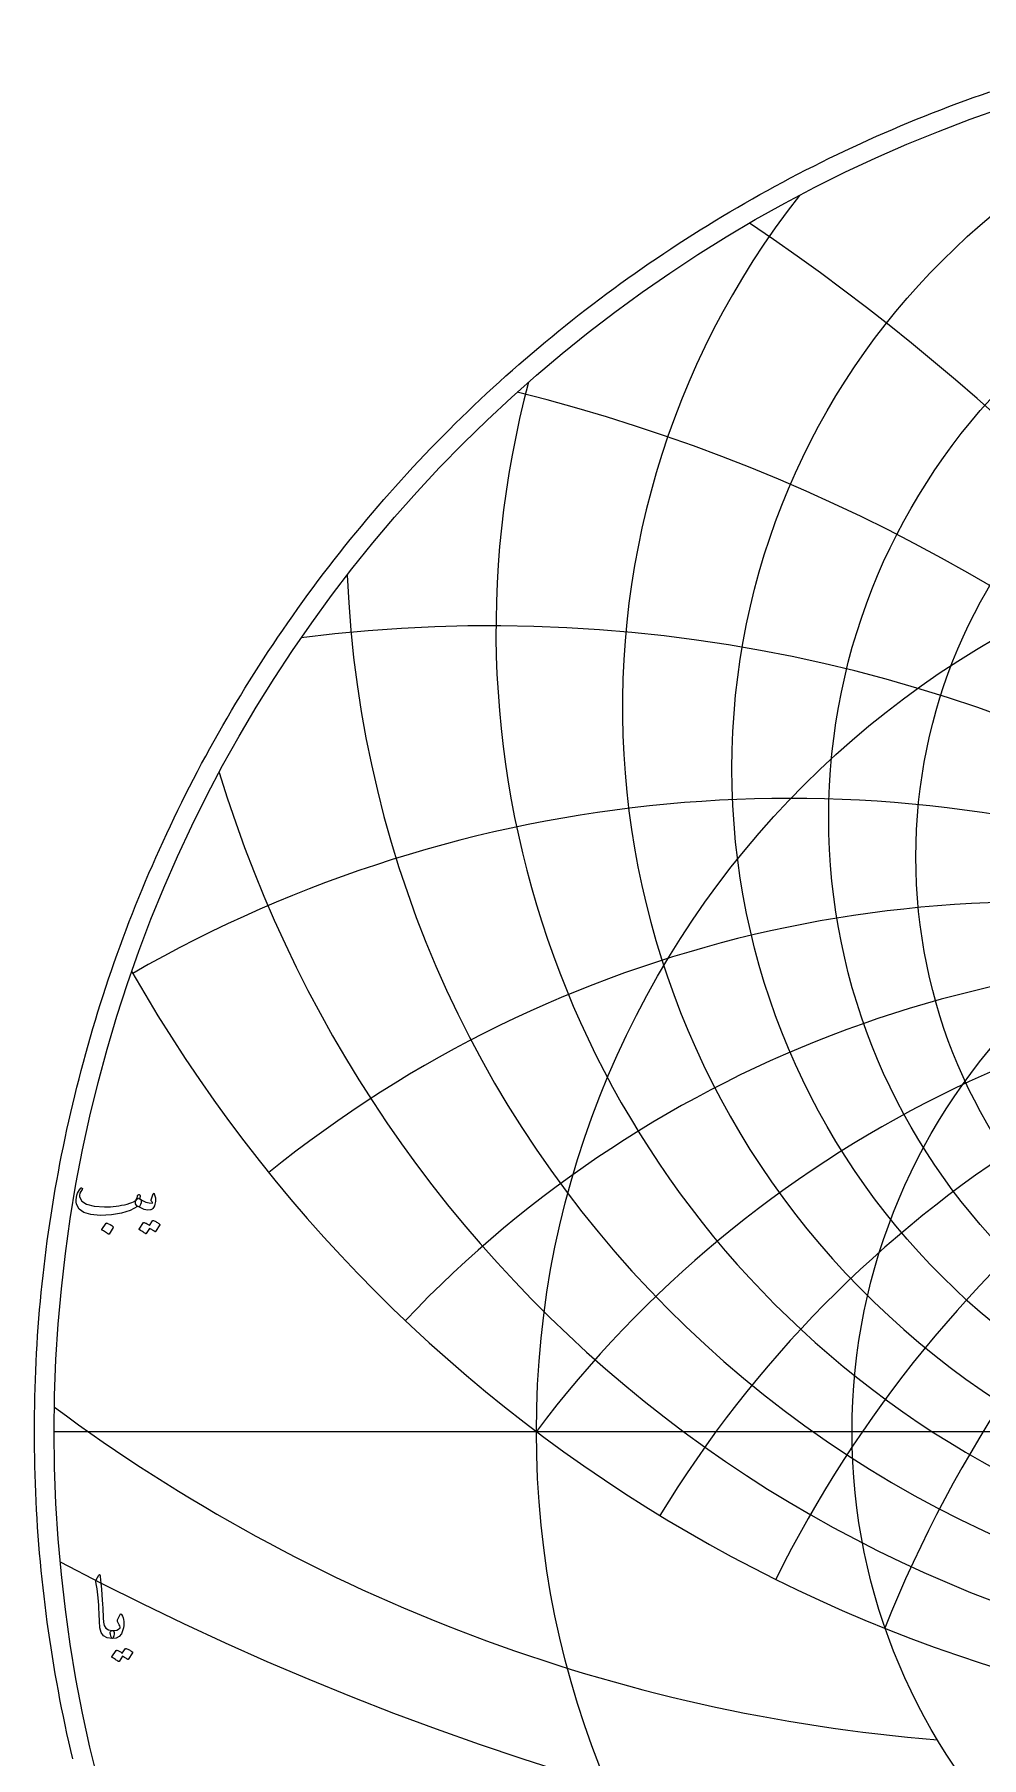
# Model space of a CAD drawing. Header units: millimetres. Extents: x -59 to 59, y -59 to 61.
# Drawn here: x -59.3 to -19.6, y -13.7 to 58.5 of the extents above; entities that cross this region are included whole.
import ezdxf

# ---------------------------------------------------------------- set-up
doc = ezdxf.new("R2010")
doc.units = ezdxf.units.MM
for name, color, linetype in [('CUT_OUTER', 1, 'Continuous'), ('ENGRAVE', 7, 'Continuous'), ('ENGRAVE_FINE', 8, 'Continuous'), ('TEXT', 5, 'Continuous')]:
    doc.layers.add(name, color=color, linetype=linetype)

msp = doc.modelspace()

# ---------------------------------------------------------------- linework, layer by layer
at = {"layer": 'CUT_OUTER'}
msp.add_lwpolyline([(-57.7197, -13.7075), (-57.8027, -13.3531), (-57.8835, -12.9982), (-57.9622, -12.6428), (-58.0387, -12.2869), (-58.113, -11.9305), (-58.1851, -11.5737), (-58.255, -11.2165), (-58.3227, -10.8588), (-58.3883, -10.5008), (-58.4516, -10.1423), (-58.5127, -9.7835), (-58.5717, -9.4243), (-58.6284, -9.0647), (-58.6829, -8.7048), (-58.7352, -8.3446), (-58.7853, -7.984), (-58.8332, -7.6232), (-58.8788, -7.262), (-58.9223, -6.9006), (-58.9635, -6.5389), (-59.0025, -6.177), (-59.0393, -5.8149), (-59.0739, -5.4525), (-59.1062, -5.0899), (-59.1364, -4.7272), (-59.1643, -4.3642), (-59.1899, -4.0011), (-59.2134, -3.6379), (-59.2346, -3.2745), (-59.2535, -2.9109), (-59.2703, -2.5473), (-59.2848, -2.1836), (-59.2971, -1.8198), (-59.3071, -1.4559), (-59.3149, -1.092), (-59.3205, -0.728), (-59.3239, -0.364), (-59.325, 0), (-59.3239, 0.364), (-59.3205, 0.728), (-59.3149, 1.092), (-59.3071, 1.4559), (-59.2971, 1.8198), (-59.2848, 2.1836), (-59.2703, 2.5473), (-59.2535, 2.9109), (-59.2346, 3.2745), (-59.2134, 3.6379), (-59.1899, 4.0011), (-59.1643, 4.3642), (-59.1364, 4.7272), (-59.1062, 5.0899), (-59.0739, 5.4525), (-59.0393, 5.8149), (-59.0025, 6.177), (-58.9635, 6.5389), (-58.9223, 6.9006), (-58.8788, 7.262), (-58.8332, 7.6232), (-58.7853, 7.984), (-58.7352, 8.3446), (-58.6829, 8.7048), (-58.6284, 9.0647), (-58.5717, 9.4243), (-58.5127, 9.7835), (-58.4516, 10.1423), (-58.3883, 10.5008), (-58.3227, 10.8588), (-58.255, 11.2165), (-58.1851, 11.5737), (-58.113, 11.9305), (-58.0387, 12.2869), (-57.9622, 12.6428), (-57.8835, 12.9982), (-57.8027, 13.3531), (-57.7197, 13.7075), (-57.6345, 14.0614), (-57.5471, 14.4148), (-57.4576, 14.7676), (-57.3659, 15.1199), (-57.272, 15.4716), (-57.176, 15.8227), (-57.0779, 16.1733), (-56.9775, 16.5232), (-56.8751, 16.8725), (-56.7705, 17.2211), (-56.6637, 17.5692), (-56.5549, 17.9165), (-56.4439, 18.2632), (-56.3308, 18.6092), (-56.2155, 18.9545), (-56.0982, 19.299), (-55.9787, 19.6429), (-55.8571, 19.986), (-55.7334, 20.3283), (-55.6076, 20.6699), (-55.4798, 21.0108), (-55.3498, 21.3508), (-55.2177, 21.69), (-55.0836, 22.0284), (-54.9474, 22.366), (-54.8092, 22.7027), (-54.6688, 23.0386), (-54.5264, 23.3736), (-54.382, 23.7077), (-54.2355, 24.0409), (-54.087, 24.3733), (-53.9364, 24.7047), (-53.7838, 25.0352), (-53.6292, 25.3647), (-53.4725, 25.6933), (-53.3139, 26.0209), (-53.1532, 26.3475), (-52.9905, 26.6732), (-52.8259, 26.9978), (-52.6592, 27.3215), (-52.4906, 27.6441), (-52.32, 27.9656), (-52.1474, 28.2861), (-51.9729, 28.6056), (-51.7964, 28.9239), (-51.6179, 29.2412), (-51.4375, 29.5574), (-51.2552, 29.8724), (-51.0709, 30.1863), (-50.8847, 30.4991), (-50.6967, 30.8108), (-50.5066, 31.1213), (-50.3147, 31.4306), (-50.1209, 31.7387), (-49.9252, 32.0457), (-49.7277, 32.3514), (-49.5282, 32.6559), (-49.3269, 32.9592), (-49.1238, 33.2612), (-48.9188, 33.562), (-48.7119, 33.8616), (-48.5032, 34.1598), (-48.2927, 34.4568), (-48.0804, 34.7525), (-47.8662, 35.0468), (-47.6503, 35.3399), (-47.4325, 35.6316), (-47.213, 35.9219), (-46.9917, 36.211), (-46.7687, 36.4986), (-46.5438, 36.7849), (-46.3172, 37.0698), (-46.0889, 37.3533), (-45.8588, 37.6354), (-45.6271, 37.9161), (-45.3935, 38.1953), (-45.1583, 38.4731), (-44.9214, 38.7495), (-44.6828, 39.0244), (-44.4425, 39.2978), (-44.2006, 39.5698), (-43.9569, 39.8402), (-43.7116, 40.1092), (-43.4647, 40.3767), (-43.2161, 40.6426), (-42.966, 40.907), (-42.7141, 41.1699), (-42.4607, 41.4312), (-42.2057, 41.6909), (-41.9491, 41.9491), (-41.6909, 42.2057), (-41.4312, 42.4607), (-41.1699, 42.7141), (-40.907, 42.966), (-40.6426, 43.2161), (-40.3767, 43.4647), (-40.1092, 43.7116), (-39.8402, 43.9569), (-39.5698, 44.2006), (-39.2978, 44.4425), (-39.0244, 44.6828), (-38.7495, 44.9214), (-38.4731, 45.1583), (-38.1953, 45.3935), (-37.9161, 45.6271), (-37.6354, 45.8588), (-37.3533, 46.0889), (-37.0698, 46.3172), (-36.7849, 46.5438), (-36.4986, 46.7687), (-36.211, 46.9917), (-35.9219, 47.213), (-35.6316, 47.4325), (-35.3399, 47.6503), (-35.0468, 47.8662), (-34.7525, 48.0804), (-34.4568, 48.2927), (-34.1598, 48.5032), (-33.8616, 48.7119), (-33.562, 48.9188), (-33.2612, 49.1238), (-32.9592, 49.3269), (-32.6559, 49.5282), (-32.3514, 49.7277), (-32.0457, 49.9252), (-31.7387, 50.1209), (-31.4306, 50.3147), (-31.1213, 50.5066), (-30.8108, 50.6967), (-30.4991, 50.8847), (-30.1863, 51.0709), (-29.8724, 51.2552), (-29.5574, 51.4375), (-29.2412, 51.6179), (-28.9239, 51.7964), (-28.6056, 51.9729), (-28.2861, 52.1474), (-27.9656, 52.32), (-27.6441, 52.4906), (-27.3215, 52.6592), (-26.9978, 52.8259), (-26.6732, 52.9905), (-26.3475, 53.1532), (-26.0209, 53.3139), (-25.6933, 53.4725), (-25.3647, 53.6292), (-25.0352, 53.7838), (-24.7047, 53.9364), (-24.3733, 54.087), (-24.0409, 54.2355), (-23.7077, 54.382), (-23.3736, 54.5264), (-23.0386, 54.6688), (-22.7027, 54.8092), (-22.366, 54.9474), (-22.0284, 55.0836), (-21.69, 55.2177), (-21.3508, 55.3498), (-21.0108, 55.4798), (-20.6699, 55.6076), (-20.3283, 55.7334), (-19.986, 55.8571), (-19.6429, 55.9787), (-19.299, 56.0982)], dxfattribs=at)
at = {"layer": 'ENGRAVE'}
msp.add_lwpolyline([(-58.5, 0), (58.5, 0)], dxfattribs=at)
for centre, radius in [((0, 0), 58.5), ((0, 27.7565), 30.0986), ((0, 25.7082), 26.0424), ((0, 24.0628), 22.3909), ((0, 0), 38.2935), ((0, 0), 25.0665)]:
    msp.add_circle(centre, radius, dxfattribs=at)
for centre, radius, start, end in [((0, 30.3232), 34.6862, 141.843716, 38.156284), ((0, 33.5765), 39.9846, 164.9746, 15.0254), ((0, 37.769), 46.2584, 182.363249, 357.636751), ((0, 43.297), 53.9167, 196.927448, 343.072552), ((0, 50.8172), 63.63, 209.748792, 330.251208), ((0, -28.8562), 47.9486, 37, 143), ((0, -28.8562), 47.9486, 37, 143), ((-15.6923, 58.5645), 71.7108, 233.35727, 265.366575)]:
    msp.add_arc(centre, radius, start, end, dxfattribs=at)
at = {"layer": 'ENGRAVE_FINE'}
for centre, radius, start, end in [((-83.0495, -28.8562), 95.8973, 10.24626, 55.951318), ((-83.0495, -28.8562), 95.8973, 10.24626, 55.951318), ((-57.143, -28.8562), 74.5948, 13.886891, 75.995644), ((-57.143, -28.8562), 74.5948, 13.886891, 75.995644), ((-40.2337, -28.8562), 62.5925, 17.736077, 97.259064), ((-40.2337, -28.8562), 62.5925, 17.736077, 97.259064), ((-27.6832, -28.8562), 55.3663, 21.867289, 119.81232), ((-27.6832, -28.8562), 55.3663, 21.867289, 119.81232), ((27.6832, -28.8562), 55.3663, 60.18768, 158.132711), ((27.6832, -28.8562), 55.3663, 60.18768, 158.132711), ((-17.4519, -28.8562), 51.0259, 26.371572, 128.918241), ((-17.4519, -28.8562), 51.0259, 26.371572, 128.918241), ((17.4519, -28.8562), 51.0259, 51.081759, 153.628428), ((17.4519, -28.8562), 51.0259, 51.081759, 153.628428), ((-8.4546, -28.8562), 48.6883, 31.365109, 136.520205), ((-8.4546, -28.8562), 48.6883, 31.365109, 136.520205), ((8.4546, -28.8562), 48.6883, 43.479795, 148.634891), ((8.4546, -28.8562), 48.6883, 43.479795, 148.634891), ((0, 104.4492), 124.3836, 242.077896, 297.922104)]:
    msp.add_arc(centre, radius, start, end, dxfattribs=at)
at = {"layer": 'TEXT'}
for points in [[(-54.9185, 9.7491), (-54.9149, 9.7472), (-54.9116, 9.7454), (-54.9085, 9.7435), (-54.9056, 9.7417), (-54.9027, 9.7396), (-54.8996, 9.7371), (-54.8962, 9.7341), (-54.8927, 9.7306), (-54.8629, 9.6956), (-54.8512, 9.6457), (-54.8574, 9.5812), (-54.8816, 9.5018), (-54.904, 9.4536), (-54.9268, 9.4234), (-54.9501, 9.4112), (-54.9739, 9.4169), (-54.9858, 9.4227), (-54.996, 9.4252), (-55.0043, 9.4245), (-55.0108, 9.4206), (-55.3134, 9.255), (-55.675, 9.1383), (-56.0957, 9.0705), (-56.5755, 9.0516), (-56.9634, 9.0848), (-57.2563, 9.1734), (-57.4542, 9.3173), (-57.5571, 9.5166), (-57.573, 9.6107), (-57.5765, 9.7048), (-57.5675, 9.7989), (-57.546, 9.893), (-57.5167, 9.9762), (-57.4805, 10.0526), (-57.4374, 10.122), (-57.3873, 10.1845), (-57.3779, 10.1924), (-57.368, 10.1974), (-57.3576, 10.1997), (-57.3467, 10.1993), (-57.3366, 10.1949), (-57.3283, 10.1891), (-57.3218, 10.182), (-57.3172, 10.1734), (-57.3151, 10.1651), (-57.3163, 10.155), (-57.3207, 10.143), (-57.3283, 10.1292), (-57.3818, 10.0507), (-57.4168, 9.9742), (-57.4335, 9.8994), (-57.4316, 9.8266), (-57.344, 9.6439), (-57.1401, 9.5129), (-56.8199, 9.4335), (-56.3836, 9.4059), (-56.2637, 9.4077), (-56.1441, 9.4132), (-56.0248, 9.4225), (-55.9057, 9.4354), (-55.7875, 9.452), (-55.6709, 9.4723), (-55.5559, 9.4963), (-55.4425, 9.524), (-55.3325, 9.5553), (-55.2423, 9.5867), (-55.172, 9.6181), (-55.1215, 9.6494), (-55.102, 9.666), (-55.0841, 9.6863), (-55.0678, 9.7103), (-55.0532, 9.738), (-55.0395, 9.7689), (-55.026, 9.8026), (-55.0127, 9.839), (-54.9997, 9.8782), (-54.9946, 9.8902), (-54.9868, 9.9004), (-54.9762, 9.9087), (-54.9628, 9.9151), (-54.9485, 9.9186), (-54.9351, 9.9179), (-54.9227, 9.9131), (-54.9111, 9.9041), (-54.9019, 9.8916), (-54.8964, 9.8764), (-54.8945, 9.8584), (-54.8964, 9.8376)], [(-55.0292, 9.4538), (-55.0693, 9.4919), (-55.0901, 9.5396), (-55.0915, 9.5971), (-55.0735, 9.6642), (-55.0345, 9.7244), (-54.9988, 9.7611), (-54.9662, 9.7742), (-54.937, 9.7638), (-54.7986, 9.6723), (-54.6602, 9.6079), (-54.5218, 9.5708), (-54.3834, 9.5609), (-54.3786, 9.5618), (-54.3751, 9.5645), (-54.373, 9.5692), (-54.3723, 9.5756), (-54.3758, 9.5878), (-54.3862, 9.6061), (-54.4035, 9.6303), (-54.4277, 9.6605), (-54.4323, 9.6697), (-54.4351, 9.6789), (-54.436, 9.6882), (-54.4351, 9.6974), (-54.3465, 9.952), (-54.3423, 9.9617), (-54.3373, 9.9686), (-54.3313, 9.9728), (-54.3244, 9.9742), (-54.3174, 9.973), (-54.3114, 9.9696), (-54.3064, 9.9638), (-54.3022, 9.9557), (-54.2745, 9.8729), (-54.2579, 9.7906), (-54.2524, 9.7087), (-54.2579, 9.6273), (-54.2759, 9.526), (-54.3004, 9.4437), (-54.3313, 9.3803), (-54.3686, 9.3357), (-54.397, 9.3113), (-54.4231, 9.2933), (-54.4468, 9.2818), (-54.4683, 9.2767), (-54.5919, 9.2739), (-54.7266, 9.3025), (-54.8724, 9.3625), (-55.0292, 9.4538)], [(-56.3171, 8.7232), (-56.3125, 8.7278), (-56.3061, 8.7305), (-56.2978, 8.7315), (-56.2876, 8.7305), (-56.2159, 8.7015), (-56.1483, 8.666), (-56.0849, 8.624), (-56.0256, 8.5755), (-56.0198, 8.5682), (-56.0173, 8.5608), (-56.018, 8.5534), (-56.0219, 8.546), (-56.1954, 8.2656), (-56.2018, 8.2589), (-56.2101, 8.2572), (-56.2203, 8.2607), (-56.2323, 8.2692), (-56.2426, 8.2766), (-56.259, 8.2877), (-56.2814, 8.3025), (-56.3098, 8.3209), (-56.3446, 8.343), (-56.3863, 8.3689), (-56.435, 8.3984), (-56.4906, 8.4316), (-56.498, 8.4372), (-56.5016, 8.4427), (-56.5016, 8.4482), (-56.498, 8.4538)], [(-54.3723, 8.8265), (-54.3677, 8.8311), (-54.3613, 8.8339), (-54.353, 8.8348), (-54.3428, 8.8339), (-54.3065, 8.8203), (-54.2713, 8.8053), (-54.2373, 8.7889), (-54.2044, 8.7711), (-54.1725, 8.7518), (-54.1412, 8.7305), (-54.1107, 8.7075), (-54.0808, 8.6826), (-54.075, 8.6749), (-54.0725, 8.6669), (-54.0732, 8.6583), (-54.0771, 8.6493), (-54.2542, 8.3689), (-54.2591, 8.3652), (-54.2662, 8.3652), (-54.2757, 8.3689), (-54.2875, 8.3763), (-54.2955, 8.3831), (-54.3087, 8.3924), (-54.3269, 8.4043), (-54.3502, 8.4187), (-54.3788, 8.4359), (-54.4129, 8.4561), (-54.4526, 8.4792), (-54.4978, 8.5054), (-54.638, 8.2877), (-54.6445, 8.281), (-54.6528, 8.2794), (-54.6629, 8.2829), (-54.6749, 8.2914), (-54.6853, 8.2988), (-54.7017, 8.3098), (-54.7241, 8.3246), (-54.7524, 8.343), (-54.7873, 8.3652), (-54.829, 8.391), (-54.8777, 8.4205), (-54.9333, 8.4538), (-54.939, 8.4593), (-54.9416, 8.4648), (-54.9409, 8.4704), (-54.937, 8.4759), (-54.7561, 8.7453), (-54.7515, 8.7499), (-54.7451, 8.7527), (-54.7368, 8.7536), (-54.7266, 8.7527), (-54.6957, 8.7426), (-54.6657, 8.731), (-54.6367, 8.7177), (-54.6085, 8.7029), (-54.5813, 8.6866), (-54.555, 8.6692), (-54.5296, 8.6506), (-54.5052, 8.6309)], [(-56.6242, -6.0144), (-56.6171, -6.0033), (-56.6104, -5.996), (-56.6042, -5.9923), (-56.5984, -5.9923), (-56.5896, -5.9971), (-56.5818, -6.0116), (-56.5749, -6.0359), (-56.5689, -6.0698), (-56.5384, -6.3454), (-56.5135, -6.6003), (-56.4942, -6.8344), (-56.4803, -7.0477), (-56.4714, -7.2301), (-56.4632, -7.3937), (-56.4557, -7.5383), (-56.4489, -7.664), (-56.4431, -7.7708), (-56.4383, -7.8587), (-56.4348, -7.9276), (-56.4323, -7.9777), (-56.3996, -8.1276), (-56.3272, -8.2378), (-56.2151, -8.3084), (-56.0633, -8.3393), (-56.0211, -8.3504), (-55.9941, -8.3762), (-55.9824, -8.4168), (-55.9858, -8.4722), (-56.0031, -8.5594), (-56.0218, -8.6216), (-56.0419, -8.659), (-56.0633, -8.6714), (-56.2769, -8.6433), (-56.4342, -8.5589), (-56.5352, -8.4182), (-56.58, -8.2212), (-56.587, -8.127), (-56.5933, -8.0326), (-56.599, -7.9379), (-56.6039, -7.843), (-56.6084, -7.7478), (-56.6127, -7.6525), (-56.6167, -7.5569), (-56.6205, -7.461), (-56.6275, -7.2782), (-56.6372, -7.1137), (-56.6496, -6.9673), (-56.6648, -6.8392), (-56.6828, -6.7162), (-56.7036, -6.585), (-56.7271, -6.4458), (-56.7534, -6.2986), (-56.7569, -6.272), (-56.7562, -6.2478), (-56.7513, -6.2259), (-56.7423, -6.2063)], [(-55.8419, -7.8928), (-55.7386, -7.664), (-55.7233, -7.6388), (-55.7072, -7.6299), (-55.6901, -7.637), (-55.6721, -7.6603), (-55.6389, -7.7301), (-55.6131, -7.8028), (-55.5946, -7.8786), (-55.5836, -7.9574), (-55.5801, -8.0396), (-55.5845, -8.1257), (-55.5967, -8.2158), (-55.6168, -8.3098), (-55.6779, -8.468), (-55.7727, -8.581), (-55.9012, -8.6488), (-56.0633, -8.6714), (-56.082, -8.6597), (-56.1011, -8.6244), (-56.1207, -8.5656), (-56.1408, -8.4832), (-56.1466, -8.4392), (-56.1454, -8.403), (-56.1373, -8.3746), (-56.1224, -8.3541), (-56.1104, -8.3462), (-56.0965, -8.3412), (-56.0808, -8.3389), (-56.0633, -8.3393), (-55.9611, -8.3361), (-55.8723, -8.3153), (-55.7969, -8.277), (-55.7349, -8.2212), (-55.7321, -8.2168), (-55.7312, -8.2111), (-55.7321, -8.2039), (-55.7349, -8.1954), (-55.7494, -8.1433), (-55.7708, -8.0902), (-55.7992, -8.0362), (-55.8345, -7.9814), (-55.846, -7.9606), (-55.8511, -7.9389), (-55.8497, -7.9163), (-55.8419, -7.8928)], [(-55.5134, -9.0885), (-55.5088, -9.0838), (-55.5024, -9.0811), (-55.4941, -9.0801), (-55.4839, -9.0811), (-55.4476, -9.0947), (-55.4124, -9.1097), (-55.3784, -9.126), (-55.3455, -9.1438), (-55.3136, -9.1632), (-55.2823, -9.1844), (-55.2518, -9.2075), (-55.2219, -9.2324), (-55.2161, -9.24), (-55.2136, -9.2481), (-55.2143, -9.2566), (-55.2182, -9.2656), (-55.3954, -9.5461), (-55.4002, -9.5497), (-55.4074, -9.5497), (-55.4168, -9.5461), (-55.4286, -9.5387), (-55.4366, -9.5319), (-55.4498, -9.5225), (-55.468, -9.5106), (-55.4913, -9.4962), (-55.5199, -9.4791), (-55.554, -9.4589), (-55.5937, -9.4357), (-55.6389, -9.4095), (-55.7792, -9.6272), (-55.7856, -9.6339), (-55.7939, -9.6355), (-55.8041, -9.6321), (-55.8161, -9.6235), (-55.8264, -9.6162), (-55.8428, -9.6051), (-55.8652, -9.5903), (-55.8936, -9.5719), (-55.9284, -9.5497), (-55.9701, -9.5239), (-56.0188, -9.4944), (-56.0744, -9.4612), (-56.0801, -9.4556), (-56.0827, -9.4501), (-56.082, -9.4446), (-56.0781, -9.439), (-55.8972, -9.1696), (-55.8926, -9.165), (-55.8862, -9.1623), (-55.8779, -9.1613), (-55.8677, -9.1623), (-55.8368, -9.1723), (-55.8068, -9.1839), (-55.7778, -9.1972), (-55.7496, -9.2121), (-55.7224, -9.2283), (-55.6961, -9.2458), (-55.6707, -9.2643), (-55.6463, -9.284)]]:
    msp.add_lwpolyline(points, close=True, dxfattribs=at)

doc.saveas('drawing.dxf')
